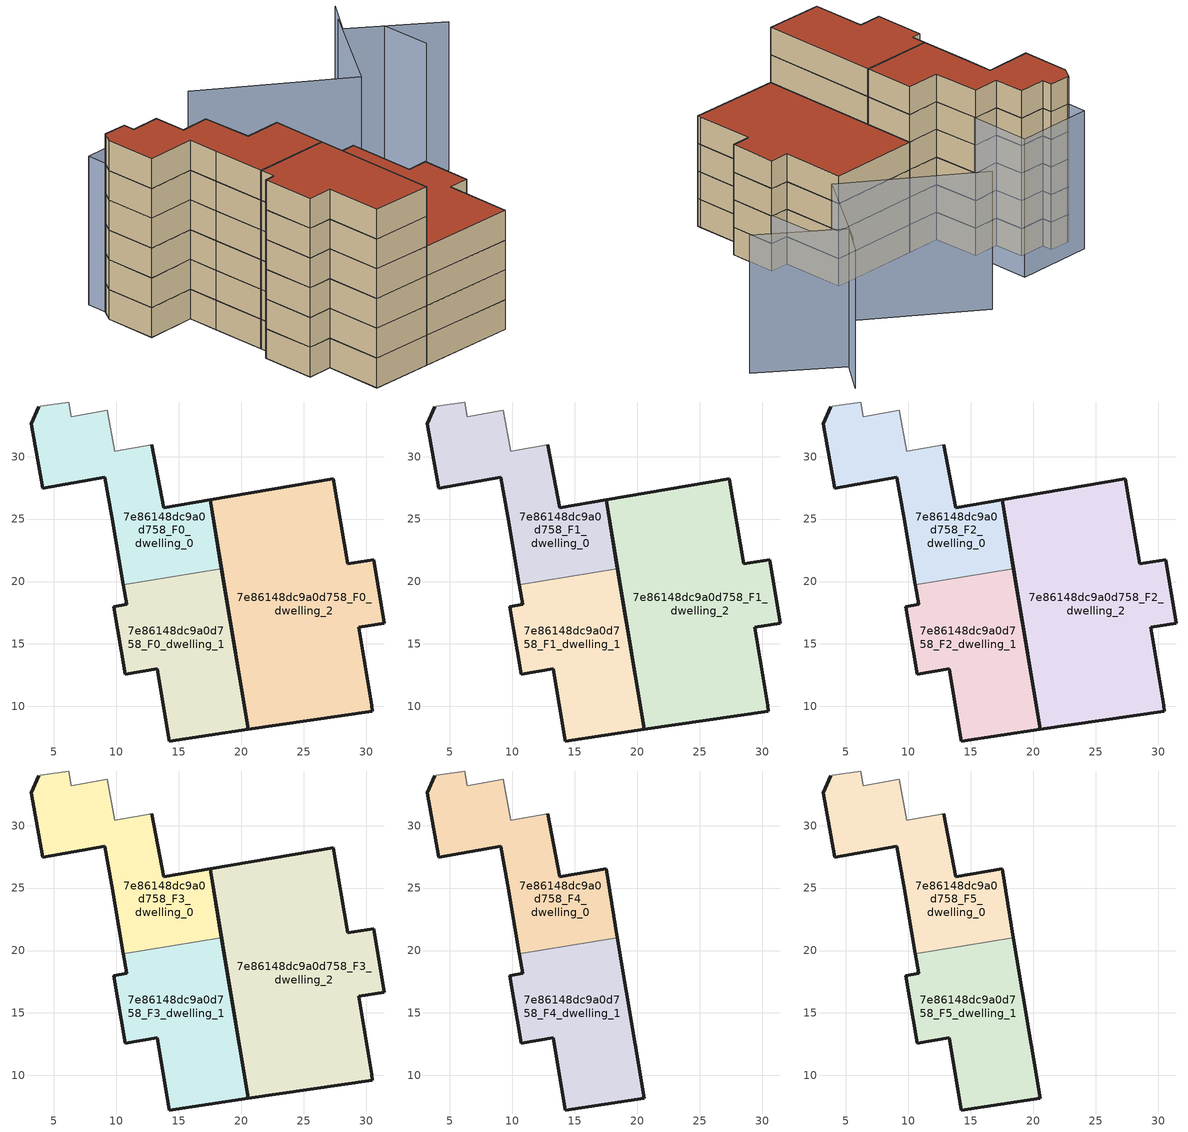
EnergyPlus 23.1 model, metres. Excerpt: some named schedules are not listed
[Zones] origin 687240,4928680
7e86148dc9a0d758_F0_dwelling_0
 floor ground (EU_floor_Construction): 18.41,21.03 17.49,26.55 13.77,25.92 12.81,30.97 9.88,30.41 9.28,33.7 6.37,33.2 6.17,34.37 3.9,34.02 3.8,34 3.18,32.65 4.08,27.47 9.08,28.33 9.62,25.21 10.55,19.73 z0
 wall outside (EU_wall_Construction): 12.81,30.97 13.77,25.92 17.49,26.55 18.41,21.03 / 10.55,19.73 9.62,25.21 9.08,28.33 4.08,27.47 3.18,32.65 3.8,34 z0:3
 wall adiabatic (EU_wall_Construction): 3.8,34 3.9,34.02 6.17,34.37 6.37,33.2 9.28,33.7 9.88,30.41 12.81,30.97 z0:3
 wall to 7e86148dc9a0d758_F0_dwelling_1 (EU_wall_Construction): 18.41,21.03 10.55,19.73 z0:3
7e86148dc9a0d758_F0_dwelling_1
 floor ground (EU_floor_Construction): 20.53,8.16 18.41,21.03 10.55,19.73 10.82,18.16 9.8,17.98 10.71,12.58 13.25,13.01 14.22,7.23 z0
 wall outside (EU_wall_Construction): 18.41,21.03 20.53,8.16 14.22,7.23 13.25,13.01 10.71,12.58 9.8,17.98 10.82,18.16 10.55,19.73 z0:3
7e86148dc9a0d758_F0_dwelling_2
 floor ground (EU_floor_Construction): 30.5,9.63 30.43,10.08 29.38,16.33 31.44,16.67 30.6,21.75 28.52,21.41 27.37,28.23 17.49,26.55 20.53,8.16 z0
 wall outside (EU_wall_Construction): 31.44,16.67 29.38,16.33 30.43,10.08 30.5,9.63 20.53,8.16 17.49,26.55 27.37,28.23 28.52,21.41 30.6,21.75 31.44,16.67 z0:3
7e86148dc9a0d758_F1_dwelling_0
 floor to 7e86148dc9a0d758_F0_dwelling_0 (EU_floor_Construction): 18.41,21.03 17.49,26.55 13.77,25.92 12.81,30.97 9.88,30.41 9.28,33.7 6.37,33.2 6.17,34.37 3.9,34.02 3.8,34 3.18,32.65 4.08,27.47 9.08,28.33 9.62,25.21 10.55,19.73 z3
 wall outside (EU_wall_Construction): 12.81,30.97 13.77,25.92 17.49,26.55 18.41,21.03 / 10.55,19.73 9.62,25.21 9.08,28.33 4.08,27.47 3.18,32.65 3.8,34 z3:6
 wall adiabatic (EU_wall_Construction): 3.8,34 3.9,34.02 6.17,34.37 6.37,33.2 9.28,33.7 9.88,30.41 12.81,30.97 z3:6
 wall to 7e86148dc9a0d758_F1_dwelling_1 (EU_wall_Construction): 18.41,21.03 10.55,19.73 z3:6
7e86148dc9a0d758_F1_dwelling_1
 floor to 7e86148dc9a0d758_F0_dwelling_1 (EU_floor_Construction): 20.53,8.16 18.41,21.03 10.55,19.73 10.82,18.16 9.8,17.98 10.71,12.58 13.25,13.01 14.22,7.23 z3
 wall outside (EU_wall_Construction): 18.41,21.03 20.53,8.16 14.22,7.23 13.25,13.01 10.71,12.58 9.8,17.98 10.82,18.16 10.55,19.73 z3:6
7e86148dc9a0d758_F1_dwelling_2
 floor to 7e86148dc9a0d758_F0_dwelling_2 (EU_floor_Construction): 30.5,9.63 30.43,10.08 29.38,16.33 31.44,16.67 30.6,21.75 28.52,21.41 27.37,28.23 17.49,26.55 20.53,8.16 z3
 wall outside (EU_wall_Construction): 31.44,16.67 29.38,16.33 30.43,10.08 30.5,9.63 20.53,8.16 17.49,26.55 27.37,28.23 28.52,21.41 30.6,21.75 31.44,16.67 z3:6
7e86148dc9a0d758_F2_dwelling_0
 floor to 7e86148dc9a0d758_F1_dwelling_0 (EU_floor_Construction): 18.41,21.03 17.49,26.55 13.77,25.92 12.81,30.97 9.88,30.41 9.28,33.7 6.37,33.2 6.17,34.37 3.9,34.02 3.8,34 3.18,32.65 4.08,27.47 9.08,28.33 9.62,25.21 10.55,19.73 z6
 wall outside (EU_wall_Construction): 12.81,30.97 13.77,25.92 17.49,26.55 18.41,21.03 / 10.55,19.73 9.62,25.21 9.08,28.33 4.08,27.47 3.18,32.65 3.8,34 z6:9
 wall adiabatic (EU_wall_Construction): 3.8,34 3.9,34.02 6.17,34.37 6.37,33.2 9.28,33.7 9.88,30.41 12.81,30.97 z6:9
 wall to 7e86148dc9a0d758_F2_dwelling_1 (EU_wall_Construction): 18.41,21.03 10.55,19.73 z6:9
7e86148dc9a0d758_F2_dwelling_1
 floor to 7e86148dc9a0d758_F1_dwelling_1 (EU_floor_Construction): 20.53,8.16 18.41,21.03 10.55,19.73 10.82,18.16 9.8,17.98 10.71,12.58 13.25,13.01 14.22,7.23 z6
 wall outside (EU_wall_Construction): 18.41,21.03 20.53,8.16 14.22,7.23 13.25,13.01 10.71,12.58 9.8,17.98 10.82,18.16 10.55,19.73 z6:9
7e86148dc9a0d758_F2_dwelling_2
 floor to 7e86148dc9a0d758_F1_dwelling_2 (EU_floor_Construction): 30.5,9.63 30.43,10.08 29.38,16.33 31.44,16.67 30.6,21.75 28.52,21.41 27.37,28.23 17.49,26.55 20.53,8.16 z6
 wall outside (EU_wall_Construction): 31.44,16.67 29.38,16.33 30.43,10.08 30.5,9.63 20.53,8.16 17.49,26.55 27.37,28.23 28.52,21.41 30.6,21.75 31.44,16.67 z6:9
7e86148dc9a0d758_F3_dwelling_0
 floor to 7e86148dc9a0d758_F2_dwelling_0 (EU_floor_Construction): 18.41,21.03 17.49,26.55 13.77,25.92 12.81,30.97 9.88,30.41 9.28,33.7 6.37,33.2 6.17,34.37 3.9,34.02 3.8,34 3.18,32.65 4.08,27.47 9.08,28.33 9.62,25.21 10.55,19.73 z9
 wall outside (EU_wall_Construction): 12.81,30.97 13.77,25.92 17.49,26.55 18.41,21.03 / 10.55,19.73 9.62,25.21 9.08,28.33 4.08,27.47 3.18,32.65 3.8,34 z9:12
 wall adiabatic (EU_wall_Construction): 3.8,34 3.9,34.02 6.17,34.37 6.37,33.2 9.28,33.7 9.88,30.41 12.81,30.97 z9:12
 wall to 7e86148dc9a0d758_F3_dwelling_1 (EU_wall_Construction): 18.41,21.03 10.55,19.73 z9:12
7e86148dc9a0d758_F3_dwelling_1
 floor to 7e86148dc9a0d758_F2_dwelling_1 (EU_floor_Construction): 20.53,8.16 18.41,21.03 10.55,19.73 10.82,18.16 9.8,17.98 10.71,12.58 13.25,13.01 14.22,7.23 z9
 wall outside (EU_wall_Construction): 18.41,21.03 20.53,8.16 14.22,7.23 13.25,13.01 10.71,12.58 9.8,17.98 10.82,18.16 10.55,19.73 z9:12
7e86148dc9a0d758_F3_dwelling_2
 floor to 7e86148dc9a0d758_F2_dwelling_2 (EU_floor_Construction): 30.5,9.63 30.43,10.08 29.38,16.33 31.44,16.67 30.6,21.75 28.52,21.41 27.37,28.23 17.49,26.55 20.53,8.16 z9
 wall outside (EU_wall_Construction): 31.44,16.67 29.38,16.33 30.43,10.08 30.5,9.63 20.53,8.16 17.49,26.55 27.37,28.23 28.52,21.41 30.6,21.75 31.44,16.67 z9:12
 roof outside (EU_roof_Construction): 27.37,28.23 28.52,21.41 30.6,21.75 31.44,16.67 29.38,16.33 30.43,10.08 30.5,9.63 20.53,8.16 17.49,26.55 z12
7e86148dc9a0d758_F4_dwelling_0
 floor to 7e86148dc9a0d758_F3_dwelling_0 (EU_floor_Construction): 18.41,21.03 17.49,26.55 13.77,25.92 12.81,30.97 9.88,30.41 9.28,33.7 6.37,33.2 6.17,34.37 3.9,34.02 3.8,34 3.18,32.65 4.08,27.47 9.08,28.33 9.62,25.21 10.55,19.73 z12
 wall outside (EU_wall_Construction): 12.81,30.97 13.77,25.92 17.49,26.55 18.41,21.03 / 10.55,19.73 9.62,25.21 9.08,28.33 4.08,27.47 3.18,32.65 3.8,34 z12:15
 wall adiabatic (EU_wall_Construction): 3.8,34 3.9,34.02 6.17,34.37 6.37,33.2 9.28,33.7 9.88,30.41 12.81,30.97 z12:15
 wall to 7e86148dc9a0d758_F4_dwelling_1 (EU_wall_Construction): 18.41,21.03 10.55,19.73 z12:15
7e86148dc9a0d758_F4_dwelling_1
 floor to 7e86148dc9a0d758_F3_dwelling_1 (EU_floor_Construction): 20.53,8.16 18.41,21.03 10.55,19.73 10.82,18.16 9.8,17.98 10.71,12.58 13.25,13.01 14.22,7.23 z12
 wall outside (EU_wall_Construction): 18.41,21.03 20.53,8.16 14.22,7.23 13.25,13.01 10.71,12.58 9.8,17.98 10.82,18.16 10.55,19.73 z12:15
7e86148dc9a0d758_F5_dwelling_0
 floor to 7e86148dc9a0d758_F4_dwelling_0 (EU_floor_Construction): 18.41,21.03 17.49,26.55 13.77,25.92 12.81,30.97 9.88,30.41 9.28,33.7 6.37,33.2 6.17,34.37 3.9,34.02 3.8,34 3.18,32.65 4.08,27.47 9.08,28.33 9.62,25.21 10.55,19.73 z15
 wall outside (EU_wall_Construction): 12.81,30.97 13.77,25.92 17.49,26.55 18.41,21.03 / 10.55,19.73 9.62,25.21 9.08,28.33 4.08,27.47 3.18,32.65 3.8,34 z15:18
 wall adiabatic (EU_wall_Construction): 3.8,34 3.9,34.02 6.17,34.37 6.37,33.2 9.28,33.7 9.88,30.41 12.81,30.97 z15:18
 wall to 7e86148dc9a0d758_F5_dwelling_1 (EU_wall_Construction): 18.41,21.03 10.55,19.73 z15:18
 roof outside (EU_roof_Construction): 12.81,30.97 13.77,25.92 17.49,26.55 18.41,21.03 10.55,19.73 9.62,25.21 9.08,28.33 4.08,27.47 3.18,32.65 3.8,34 3.9,34.02 6.17,34.37 6.37,33.2 9.28,33.7 9.88,30.41 z18
7e86148dc9a0d758_F5_dwelling_1
 floor to 7e86148dc9a0d758_F4_dwelling_1 (EU_floor_Construction): 20.53,8.16 18.41,21.03 10.55,19.73 10.82,18.16 9.8,17.98 10.71,12.58 13.25,13.01 14.22,7.23 z15
 wall outside (EU_wall_Construction): 18.41,21.03 20.53,8.16 14.22,7.23 13.25,13.01 10.71,12.58 9.8,17.98 10.82,18.16 10.55,19.73 z15:18
 roof outside (EU_roof_Construction): 18.41,21.03 20.53,8.16 14.22,7.23 13.25,13.01 10.71,12.58 9.8,17.98 10.82,18.16 10.55,19.73 z18
shading: 41.28,35.79 40.32,40.82 / 37.79,44.36 32.55,33.94 / 32.55,33.94 18.42,41.06 / 45.49,37.99 37.01,42.62 / 37.01,42.62 39.2,46.64 / 3.45,36.07 11.77,37.47 / 11.77,37.47 12.87,30.92 / 12.87,30.92 4.55,29.52 / 4.55,29.52 3.45,36.07 z0:15
[Building]
EU S2 Campaign: North Axis=0; Terrain=City; Solar Distribution=FullExterior
[Site:Location]
Bologna: Latitude=44.5; Longitude=11.25; Time Zone=1; Elevation=37
[SizingPeriod:WeatherFileDays]
AnnualSizingPeriod: Begin Month=1; Begin Day of Month=1; End Month=12; End Day of Month=31; Day of Week for Start Day=Monday; Use Weather File Daylight Saving Period=No; Use Weather File Rain and Snow Indicators=No
[MATERIAL]
EU_InternalMass_Material: Roughness=MediumRough; Thickness=0.1; Conductivity=1; Density=1800; Specific Heat=900; Thermal Absorptance=0.9; Solar Absorptance=0.7; Visible Absorptance=0.7
[MATERIAL:NOMASS] Roughness=MediumRough; Thermal Absorptance=0.9; Solar Absorptance=0.7; Visible Absorptance=0.7
Name | Thermal Resistance
EU_wall_NoMass | 0.905828
EU_roof_NoMass | 0.37593
EU_floor_NoMass | 0.67114
[CONSTRUCTION]
EU_wall_Construction: EU_wall_NoMass
EU_roof_Construction: EU_roof_NoMass
EU_floor_Construction: EU_floor_NoMass
EU_InternalMass_Construction: EU_InternalMass_Material
[ZONE] Type=1; Multiplier=1; Ceiling Height=autocalculate; Floor Area=autocalculate; Part of Total Floor Area=Yes
Name | Volume
7e86148dc9a0d758_F0_dwelling_0 | 298.906
7e86148dc9a0d758_F1_dwelling_0; 7e86148dc9a0d758_F2_dwelling_0; 7e86148dc9a0d758_F3_dwelling_0; 7e86148dc9a0d758_F4_dwelling_0; 7e86148dc9a0d758_F5_dwelling_0 | 298.904
7e86148dc9a0d758_F0_dwelling_1; 7e86148dc9a0d758_F1_dwelling_1; 7e86148dc9a0d758_F2_dwelling_1; 7e86148dc9a0d758_F3_dwelling_1; 7e86148dc9a0d758_F4_dwelling_1; 7e86148dc9a0d758_F5_dwelling_1 | 298.926
7e86148dc9a0d758_F0_dwelling_2 | 597.768
7e86148dc9a0d758_F1_dwelling_2; 7e86148dc9a0d758_F2_dwelling_2; 7e86148dc9a0d758_F3_dwelling_2 | 597.77
[INTERNALMASS] Construction=EU_InternalMass_Construction
Name | Zone or ZoneList | Surface Area
7e86148dc9a0d758_F0_dwelling_0_EU_InternalMass | 7e86148dc9a0d758_F0_dwelling_0 | 99.6353
7e86148dc9a0d758_F0_dwelling_1_EU_InternalMass | 7e86148dc9a0d758_F0_dwelling_1 | 99.6422
7e86148dc9a0d758_F0_dwelling_2_EU_InternalMass | 7e86148dc9a0d758_F0_dwelling_2 | 199.257
7e86148dc9a0d758_F1_dwelling_0_EU_InternalMass | 7e86148dc9a0d758_F1_dwelling_0 | 99.6353
7e86148dc9a0d758_F1_dwelling_1_EU_InternalMass | 7e86148dc9a0d758_F1_dwelling_1 | 99.6422
7e86148dc9a0d758_F1_dwelling_2_EU_InternalMass | 7e86148dc9a0d758_F1_dwelling_2 | 199.257
7e86148dc9a0d758_F2_dwelling_0_EU_InternalMass | 7e86148dc9a0d758_F2_dwelling_0 | 99.6353
7e86148dc9a0d758_F2_dwelling_1_EU_InternalMass | 7e86148dc9a0d758_F2_dwelling_1 | 99.6422
7e86148dc9a0d758_F2_dwelling_2_EU_InternalMass | 7e86148dc9a0d758_F2_dwelling_2 | 199.257
7e86148dc9a0d758_F3_dwelling_0_EU_InternalMass | 7e86148dc9a0d758_F3_dwelling_0 | 99.6353
7e86148dc9a0d758_F3_dwelling_1_EU_InternalMass | 7e86148dc9a0d758_F3_dwelling_1 | 99.6422
7e86148dc9a0d758_F3_dwelling_2_EU_InternalMass | 7e86148dc9a0d758_F3_dwelling_2 | 199.257
7e86148dc9a0d758_F4_dwelling_0_EU_InternalMass | 7e86148dc9a0d758_F4_dwelling_0 | 199.27
7e86148dc9a0d758_F4_dwelling_1_EU_InternalMass | 7e86148dc9a0d758_F4_dwelling_1 | 199.265
7e86148dc9a0d758_F5_dwelling_0_EU_InternalMass | 7e86148dc9a0d758_F5_dwelling_0 | 199.27
7e86148dc9a0d758_F5_dwelling_1_EU_InternalMass | 7e86148dc9a0d758_F5_dwelling_1 | 199.265
[OTHEREQUIPMENT] Fuel Type=Electricity; Design Level Calculation Method=Watts/Area; Power per Zone Floor Area=1; Fraction Latent=0; Fraction Radiant=0; Fraction Lost=0; Carbon Dioxide Generation Rate=0; EndUse Subcategory=EU_Step8_InternalGains
Name | Zone or ZoneList or Space or SpaceList | Schedule
EU_Step8_InternalGain_7e86148dc9a0d758_F0_dwelling_0_f000 | 7e86148dc9a0d758_F0_dwelling_0 | EU_Step8_GainSchedule_7e86148dc9a0d758_F0_dwelling_0_f000
EU_Step8_InternalGain_7e86148dc9a0d758_F0_dwelling_1_f000 | 7e86148dc9a0d758_F0_dwelling_1 | EU_Step8_GainSchedule_7e86148dc9a0d758_F0_dwelling_1_f000
EU_Step8_InternalGain_7e86148dc9a0d758_F0_dwelling_2_f000 | 7e86148dc9a0d758_F0_dwelling_2 | EU_Step8_GainSchedule_7e86148dc9a0d758_F0_dwelling_2_f000
EU_Step8_InternalGain_7e86148dc9a0d758_F1_dwelling_0_f000 | 7e86148dc9a0d758_F1_dwelling_0 | EU_Step8_GainSchedule_7e86148dc9a0d758_F1_dwelling_0_f000
EU_Step8_InternalGain_7e86148dc9a0d758_F1_dwelling_1_f000 | 7e86148dc9a0d758_F1_dwelling_1 | EU_Step8_GainSchedule_7e86148dc9a0d758_F1_dwelling_1_f000
EU_Step8_InternalGain_7e86148dc9a0d758_F1_dwelling_2_f000 | 7e86148dc9a0d758_F1_dwelling_2 | EU_Step8_GainSchedule_7e86148dc9a0d758_F1_dwelling_2_f000
EU_Step8_InternalGain_7e86148dc9a0d758_F2_dwelling_0_f000 | 7e86148dc9a0d758_F2_dwelling_0 | EU_Step8_GainSchedule_7e86148dc9a0d758_F2_dwelling_0_f000
EU_Step8_InternalGain_7e86148dc9a0d758_F2_dwelling_1_f000 | 7e86148dc9a0d758_F2_dwelling_1 | EU_Step8_GainSchedule_7e86148dc9a0d758_F2_dwelling_1_f000
EU_Step8_InternalGain_7e86148dc9a0d758_F2_dwelling_2_f000 | 7e86148dc9a0d758_F2_dwelling_2 | EU_Step8_GainSchedule_7e86148dc9a0d758_F2_dwelling_2_f000
EU_Step8_InternalGain_7e86148dc9a0d758_F3_dwelling_0_f000 | 7e86148dc9a0d758_F3_dwelling_0 | EU_Step8_GainSchedule_7e86148dc9a0d758_F3_dwelling_0_f000
EU_Step8_InternalGain_7e86148dc9a0d758_F3_dwelling_1_f000 | 7e86148dc9a0d758_F3_dwelling_1 | EU_Step8_GainSchedule_7e86148dc9a0d758_F3_dwelling_1_f000
EU_Step8_InternalGain_7e86148dc9a0d758_F3_dwelling_2_f000 | 7e86148dc9a0d758_F3_dwelling_2 | EU_Step8_GainSchedule_7e86148dc9a0d758_F3_dwelling_2_f000
EU_Step8_InternalGain_7e86148dc9a0d758_F4_dwelling_0_f000 | 7e86148dc9a0d758_F4_dwelling_0 | EU_Step8_GainSchedule_7e86148dc9a0d758_F4_dwelling_0_f000
EU_Step8_InternalGain_7e86148dc9a0d758_F4_dwelling_1_f000 | 7e86148dc9a0d758_F4_dwelling_1 | EU_Step8_GainSchedule_7e86148dc9a0d758_F4_dwelling_1_f000
EU_Step8_InternalGain_7e86148dc9a0d758_F5_dwelling_0_f000 | 7e86148dc9a0d758_F5_dwelling_0 | EU_Step8_GainSchedule_7e86148dc9a0d758_F5_dwelling_0_f000
EU_Step8_InternalGain_7e86148dc9a0d758_F5_dwelling_1_f000 | 7e86148dc9a0d758_F5_dwelling_1 | EU_Step8_GainSchedule_7e86148dc9a0d758_F5_dwelling_1_f000
[ZONEVENTILATION:DESIGNFLOWRATE] Schedule=EU_AlwaysOn; Design Flow Rate Calculation Method=AirChanges/Hour; Air Changes per Hour=0.73129; Ventilation Type=Natural; Fan Pressure Rise=0; Fan Total Efficiency=1; Constant Term Coefficient=1; Temperature Term Coefficient=0; Velocity Term Coefficient=0; Velocity Squared Term Coefficient=0; Minimum Indoor Temperature=-100; Maximum Indoor Temperature=100; Delta Temperature=-100; Minimum Outdoor Temperature=-100; Maximum Outdoor Temperature=100; Maximum Wind Speed=40
Name | Zone or ZoneList or Space or SpaceList
EU_ConstantAir_7e86148dc9a0d758_F0_dwelling_0 | 7e86148dc9a0d758_F0_dwelling_0
EU_ConstantAir_7e86148dc9a0d758_F0_dwelling_1 | 7e86148dc9a0d758_F0_dwelling_1
EU_ConstantAir_7e86148dc9a0d758_F0_dwelling_2 | 7e86148dc9a0d758_F0_dwelling_2
EU_ConstantAir_7e86148dc9a0d758_F1_dwelling_0 | 7e86148dc9a0d758_F1_dwelling_0
EU_ConstantAir_7e86148dc9a0d758_F1_dwelling_1 | 7e86148dc9a0d758_F1_dwelling_1
EU_ConstantAir_7e86148dc9a0d758_F1_dwelling_2 | 7e86148dc9a0d758_F1_dwelling_2
EU_ConstantAir_7e86148dc9a0d758_F2_dwelling_0 | 7e86148dc9a0d758_F2_dwelling_0
EU_ConstantAir_7e86148dc9a0d758_F2_dwelling_1 | 7e86148dc9a0d758_F2_dwelling_1
EU_ConstantAir_7e86148dc9a0d758_F2_dwelling_2 | 7e86148dc9a0d758_F2_dwelling_2
EU_ConstantAir_7e86148dc9a0d758_F3_dwelling_0 | 7e86148dc9a0d758_F3_dwelling_0
EU_ConstantAir_7e86148dc9a0d758_F3_dwelling_1 | 7e86148dc9a0d758_F3_dwelling_1
EU_ConstantAir_7e86148dc9a0d758_F3_dwelling_2 | 7e86148dc9a0d758_F3_dwelling_2
EU_ConstantAir_7e86148dc9a0d758_F4_dwelling_0 | 7e86148dc9a0d758_F4_dwelling_0
EU_ConstantAir_7e86148dc9a0d758_F4_dwelling_1 | 7e86148dc9a0d758_F4_dwelling_1
EU_ConstantAir_7e86148dc9a0d758_F5_dwelling_0 | 7e86148dc9a0d758_F5_dwelling_0
EU_ConstantAir_7e86148dc9a0d758_F5_dwelling_1 | 7e86148dc9a0d758_F5_dwelling_1
[HVACTEMPLATE:THERMOSTAT] Constant Heating Setpoint=20; Constant Cooling Setpoint=50
EU_HeatOnly_7e86148dc9a0d758_F0_dwelling_0; EU_HeatOnly_7e86148dc9a0d758_F0_dwelling_1; EU_HeatOnly_7e86148dc9a0d758_F0_dwelling_2; EU_HeatOnly_7e86148dc9a0d758_F1_dwelling_0; EU_HeatOnly_7e86148dc9a0d758_F1_dwelling_1; EU_HeatOnly_7e86148dc9a0d758_F1_dwelling_2; EU_HeatOnly_7e86148dc9a0d758_F2_dwelling_0; EU_HeatOnly_7e86148dc9a0d758_F2_dwelling_1; EU_HeatOnly_7e86148dc9a0d758_F2_dwelling_2; EU_HeatOnly_7e86148dc9a0d758_F3_dwelling_0; EU_HeatOnly_7e86148dc9a0d758_F3_dwelling_1; EU_HeatOnly_7e86148dc9a0d758_F3_dwelling_2; EU_HeatOnly_7e86148dc9a0d758_F4_dwelling_0; EU_HeatOnly_7e86148dc9a0d758_F4_dwelling_1; EU_HeatOnly_7e86148dc9a0d758_F5_dwelling_0; EU_HeatOnly_7e86148dc9a0d758_F5_dwelling_1
[HVACTEMPLATE:ZONE:IDEALLOADSAIRSYSTEM] System Availability Schedule=EU_AlwaysOn; Maximum Heating Supply Air Temperature=50; Minimum Cooling Supply Air Temperature=13; Maximum Heating Supply Air Humidity Ratio=0.0156; Minimum Cooling Supply Air Humidity Ratio=0.0077; Heating Limit=NoLimit; Cooling Limit=NoLimit; Heating Availability Schedule=EU_AlwaysOn; Cooling Availability Schedule=EU_CoolingOff; Dehumidification Control Type=ConstantSensibleHeatRatio; Cooling Sensible Heat Ratio=0.7; Dehumidification Setpoint=60; Humidification Control Type=None; Humidification Setpoint=30; Outdoor Air Method=None; Outdoor Air Flow Rate per Person=0.00944; Outdoor Air Flow Rate per Zone Floor Area=0; Outdoor Air Flow Rate per Zone=0; Demand Controlled Ventilation Type=None; Outdoor Air Economizer Type=NoEconomizer; Heat Recovery Type=None; Sensible Heat Recovery Effectiveness=0.7; Latent Heat Recovery Effectiveness=0.65
Name | Template Thermostat
7e86148dc9a0d758_F0_dwelling_0 | EU_HeatOnly_7e86148dc9a0d758_F0_dwelling_0
7e86148dc9a0d758_F0_dwelling_1 | EU_HeatOnly_7e86148dc9a0d758_F0_dwelling_1
7e86148dc9a0d758_F0_dwelling_2 | EU_HeatOnly_7e86148dc9a0d758_F0_dwelling_2
